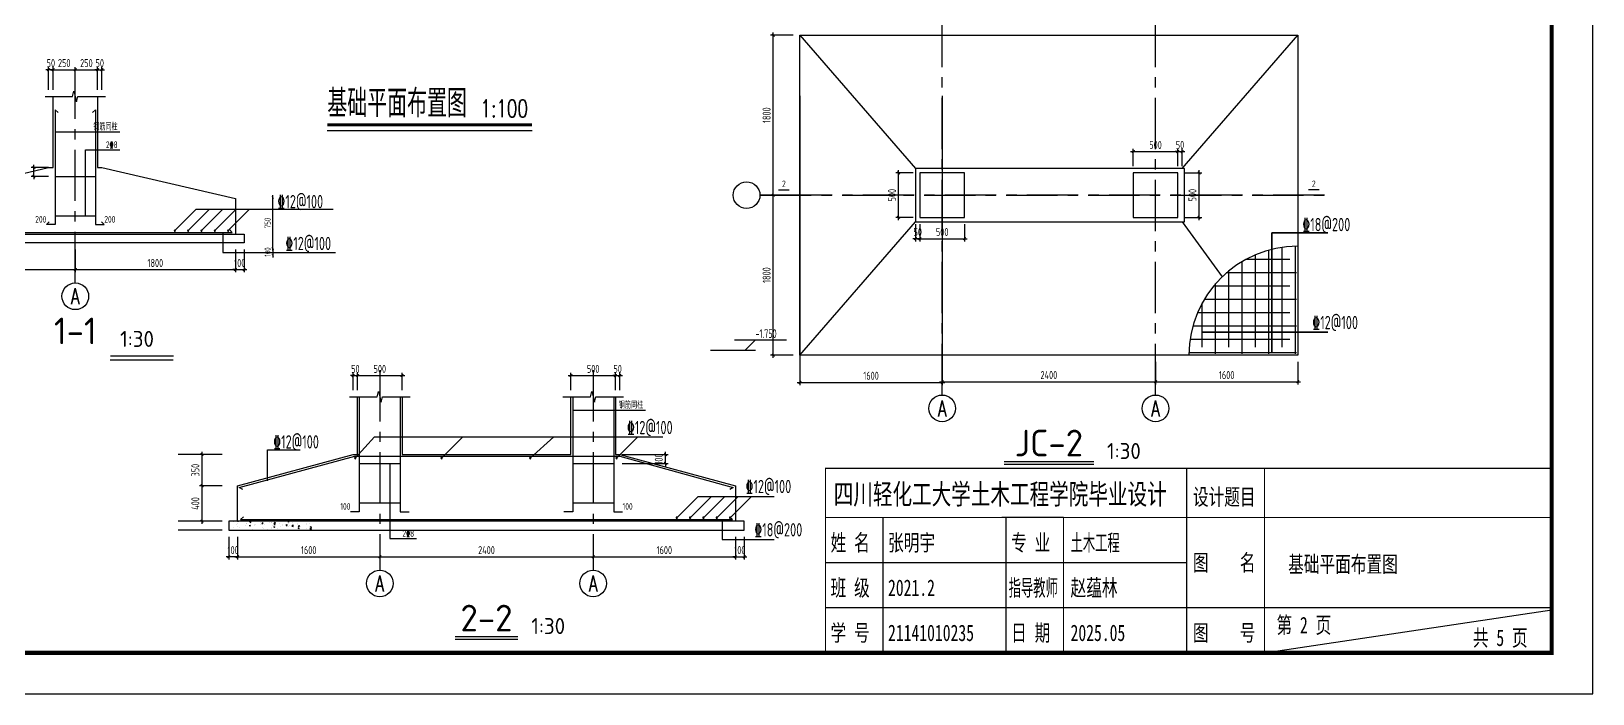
# Model space of a CAD drawing. Extents: x -404739 to -342866, y 27484 to 252481.
# Drawn here: x -381543 to -343485, y 162870 to 179029 of the extents above; entities that cross this region are included whole.
import ezdxf
from ezdxf.enums import TextEntityAlignment as Align

# ---------------------------------------------------------------- set-up
doc = ezdxf.new("R2010")
doc.units = 0
doc.header["$LTSCALE"] = 1000
doc.header["$MEASUREMENT"] = 0
doc.linetypes.add('CENTER', pattern=[2, 1.25, -0.25, 0.25, -0.25])
for name, color, linetype in [('AXIS_DE', 253, 'CENTER'), ('BASE_COLUM', 7, 'Continuous'), ('BASE_COLUM_DIM', 3, 'Continuous'), ('BASE_SING_XT', 7, 'Continuous'), ('BASE_SING_XT_DIM', 3, 'Continuous'), ('BASE_SING_XT_HATCH', 254, 'Continuous'), ('BASE_SING_XT_NUM', 7, 'Continuous'), ('BASE_SING_XT_REIND', 1, 'Continuous'), ('BASE_SING_XT_REINL', 1, 'Continuous'), ('BASE_SING_XT_TEXT', 7, 'Continuous'), ('DIM_SYMB', 3, 'Continuous'), ('PUB_TEXT', 7, 'Continuous'), ('PUB_TITLE', 4, 'Continuous'), ('THICK', 6, 'Continuous'), ('THIN', 7, 'Continuous'), ('TK', 4, 'Continuous'), ('文字', 7, 'Continuous')]:
    doc.layers.add(name, color=color, linetype=linetype)
doc.styles.add('_TCH_DIM', font='SIMPLEX', dxfattribs={"bigfont": 'GBCBIG'})
doc.styles.add('TK', font='', dxfattribs={"width": 0.8})
doc.styles.add('TSSD_Axis', font='complex.shx', dxfattribs={"width": 0.7, "bigfont": 'hztxt.shx'})
doc.styles.add('TSSD_Dimension', font='tssdeng.shx', dxfattribs={"width": 0.7, "bigfont": 'hztxt.shx'})
doc.styles.add('TSSD_Label', font='Tssdeng.shx', dxfattribs={"width": 0.7, "bigfont": 'hztxt.shx'})
doc.styles.add('TSSD_Norm', font='tssdeng.shx', dxfattribs={"bigfont": 'hztxt.shx'})
doc.styles.add('TSSD_REIN', font='tssdeng.shx', dxfattribs={"width": 0.7, "bigfont": 'tssdchn.shx'})
doc.styles.add('标题1', font='simhei.ttf', dxfattribs={"width": 1.5})
doc.styles.get('TK').set_extended_font_data('宋体')

# ---------------------------------------------------------------- blocks, each defined once
blk = doc.blocks.new('_ArchTick')
at = {"color": 0, "linetype": 'ByBlock', "const_width": 0.4}
blk.add_lwpolyline([(-0.5, -0.5), (0.5, 0.5)], dxfattribs=at)

msp = doc.modelspace()

# ---------------------------------------------------------------- linework, layer by layer
for p, q in [((-380957.7, 176572.6), (-380957.7, 176572.6)), ((-379978.3, 176572.6), (-379978.3, 176572.6)), ((-380217.4, 175489.3), (-380217.4, 175489.3)), ((-380217.4, 174528.4), (-380217.4, 174528.4)), ((-376870.3, 174123.2), (-376870.3, 174123.2)), ((-351305.3, 173458), (-351305.3, 173458)), ((-351305.3, 173458), (-351305.3, 173458)), ((-351305.3, 173133), (-351305.3, 173133)), ((-351305.3, 173133), (-351305.3, 173133)), ((-351305.3, 172808), (-351305.3, 172808)), ((-351305.3, 172808), (-351305.3, 172808)), ((-351305.3, 172483), (-351305.3, 172483)), ((-351305.3, 172483), (-351305.3, 172483)), ((-351305.3, 172158), (-351305.3, 172158)), ((-351305.3, 172158), (-351305.3, 172158)), ((-351305.3, 171508), (-351305.3, 171508)), ((-351305.3, 171508), (-351305.3, 171508)), ((-351305.3, 171183), (-351305.3, 171183)), ((-351305.3, 171183), (-351305.3, 171183)), ((-368346.2, 169786.8), (-368346.2, 169786.8)), ((-367347.3, 169786.8), (-367347.3, 169786.8)), ((-372805.9, 168486.8), (-372805.9, 168486.8)), ((-375780.5, 168065.4), (-375780.5, 168065.4)), ((-372805.9, 167525.9), (-372805.9, 167525.9)), ((-364705.1, 167120.7), (-364705.1, 167120.7)), ((-356385, 167170), (-357885, 167170)), ((-351485, 163870), (-344485, 164914.3))]:
    msp.add_line(p, q)
at = {"color": 0, "linetype": 'ByBlock', "lineweight": -2}
for centre in [(-364107.6, 175031), (-380468, 172564.3), (-359340.9, 169831), (-354140.9, 169831), (-373046.8, 165561.8), (-367846.8, 165561.8)]:
    msp.add_circle(centre, 325, dxfattribs=at)
at = {"layer": 'AXIS_DE'}
for p, q in [((-359340.9, 170156), (-359340.9, 179581)), ((-354140.9, 170156), (-354140.9, 179581)), ((-380468, 172889.3), (-380468, 178089.3)), ((-363782.6, 175031), (-350024.3, 175031)), ((-350024.3, 175031), (-363782.6, 175031)), ((-373046.8, 170761.8), (-373046.8, 165886.8)), ((-367846.8, 170761.8), (-367846.8, 165886.8))]:
    msp.add_line(p, q, dxfattribs=at)
at = {"layer": 'BASE_COLUM'}
for p, q in [((-358799.3, 175572.6), (-359882.6, 175572.6)), ((-359882.6, 175572.6), (-359882.6, 174489.3)), ((-358799.3, 174489.3), (-358799.3, 175572.6)), ((-353599.3, 175572.6), (-354682.6, 175572.6)), ((-354682.6, 175572.6), (-354682.6, 174489.3)), ((-353599.3, 174489.3), (-353599.3, 175572.6)), ((-359882.6, 174489.3), (-358799.3, 174489.3)), ((-354682.6, 174489.3), (-353599.3, 174489.3))]:
    msp.add_line(p, q, dxfattribs=at)
at = {"layer": 'BASE_COLUM_DIM'}
for p, q in [((-360045.1, 175572.6), (-360467.6, 175572.6)), ((-360402.6, 174424.3), (-360402.6, 175637.6)), ((-360045.1, 174489.3), (-360467.6, 174489.3)), ((-359882.6, 174326.8), (-359882.6, 173904.3)), ((-358799.3, 174326.8), (-358799.3, 173904.3)), ((-359947.6, 173969.3), (-358734.3, 173969.3))]:
    msp.add_line(p, q, dxfattribs=at)
at = {"layer": 'BASE_SING_XT'}
for p, q in [((-362807.6, 178931), (-359990.9, 175681)), ((-362807.6, 171131), (-362807.6, 178931)), ((-362807.6, 178931), (-350674.3, 178931)), ((-353490.9, 175681), (-350674.3, 178931)), ((-350674.3, 178931), (-350674.3, 171131)), ((-381009.7, 175705.9), (-381009.7, 177439.3)), ((-379926.3, 177439.3), (-379926.3, 175705.9)), ((-384368, 174947.6), (-381118, 175705.9)), ((-381118, 175705.9), (-381009.7, 175705.9)), ((-379926.3, 175705.9), (-379818, 175705.9)), ((-379818, 175705.9), (-376568, 174947.6)), ((-353436.8, 175681), (-359990.9, 175681)), ((-359990.9, 175681), (-359990.9, 174381)), ((-353436.8, 174381), (-353436.8, 175681)), ((-376568, 174947.6), (-376568, 174080.9)), ((-362807.6, 171131), (-359990.9, 174381)), ((-359990.9, 174381), (-353436.8, 174381)), ((-353490.9, 174381), (-352518.3, 173040)), ((-384584.7, 174080.9), (-376351.3, 174080.9)), ((-376351.3, 174080.9), (-376351.3, 173864.3)), ((-376351.3, 173864.3), (-384584.7, 173864.3)), ((-350674.3, 171131), (-362807.6, 171131)), ((-373588.4, 168703.4), (-373588.4, 170111.8)), ((-372505.1, 170111.8), (-372505.1, 168703.4)), ((-368388.4, 168703.4), (-368388.4, 170111.8)), ((-367305.1, 170111.8), (-367305.1, 168703.4)), ((-376513.4, 167945.1), (-373696.8, 168703.4)), ((-373696.8, 168703.4), (-373588.4, 168703.4)), ((-372505.1, 168703.4), (-368388.4, 168703.4)), ((-367305.1, 168703.4), (-367196.8, 168703.4)), ((-367196.8, 168703.4), (-367196.8, 168703.4)), ((-367196.8, 168703.4), (-364380.1, 167945.1)), ((-376513.4, 167078.4), (-376513.4, 167945.1)), ((-364380.1, 167945.1), (-364380.1, 167078.4)), ((-376730.1, 167078.4), (-376730.1, 166861.8)), ((-364163.4, 167078.4), (-376730.1, 167078.4)), ((-364163.4, 166861.8), (-364163.4, 167078.4)), ((-376730.1, 166861.8), (-364163.4, 166861.8))]:
    msp.add_line(p, q, dxfattribs=at)
msp.add_arc((-350674.3, 171131), 2654.2, 90, 180, dxfattribs=at)
at = {"layer": 'BASE_SING_XT_DIM'}
for p, q in [((-362970.1, 178931), (-363522.6, 178931)), ((-363457.6, 174966), (-363457.6, 178996)), ((-381118, 177601.8), (-381118, 178154.3)), ((-381009.7, 177601.8), (-381009.7, 178154.3)), ((-381009.7, 177601.8), (-381009.7, 178154.3)), ((-380468, 177601.8), (-380468, 178154.3)), ((-380468, 177601.8), (-380468, 178154.3)), ((-379926.3, 177601.8), (-379926.3, 178154.3)), ((-379926.3, 177601.8), (-379926.3, 178154.3)), ((-379818, 177601.8), (-379818, 178154.3)), ((-381118, 178089.3), (-381183, 178089.3)), ((-381009.7, 178089.3), (-381118, 178089.3)), ((-381074.7, 178089.3), (-380403, 178089.3)), ((-381009.7, 178089.3), (-380944.7, 178089.3)), ((-380533, 178089.3), (-379861.3, 178089.3)), ((-379926.3, 178089.3), (-379991.3, 178089.3)), ((-379926.3, 178089.3), (-379818, 178089.3)), ((-379818, 178089.3), (-379753, 178089.3)), ((-362807.6, 177451.7), (-362807.6, 170399.4)), ((-359340.9, 177451.7), (-359340.9, 170399.4)), ((-354747.6, 176092.6), (-353534.3, 176092.6)), ((-354682.6, 175735.1), (-354682.6, 176157.6)), ((-353599.3, 176092.6), (-353664.3, 176092.6)), ((-353599.3, 175735.1), (-353599.3, 176157.6)), ((-353599.3, 175735.1), (-353599.3, 176157.6)), ((-353599.3, 176092.6), (-353490.9, 176092.6)), ((-353490.9, 175735.1), (-353490.9, 176157.6)), ((-353490.9, 176092.6), (-353425.9, 176092.6)), ((-381120.2, 175705.9), (-381542.7, 175705.9)), ((-381120.2, 175489.3), (-381542.7, 175489.3)), ((-381477.7, 175705.9), (-381477.7, 175770.9)), ((-381477.7, 175489.3), (-381477.7, 175705.9)), ((-381477.7, 175489.3), (-381477.7, 175424.3)), ((-353436.8, 175572.6), (-353014.3, 175572.6)), ((-353079.3, 174424.3), (-353079.3, 175637.6)), ((-363457.6, 171066), (-363457.6, 175096)), ((-375657.1, 173677), (-375657.1, 175027)), ((-362970.1, 175031), (-363522.6, 175031)), ((-362970.1, 175031), (-363522.6, 175031)), ((-359990.9, 174326.8), (-359990.9, 173904.3)), ((-359882.6, 174326.8), (-359882.6, 173904.3)), ((-353436.8, 174489.3), (-353014.3, 174489.3)), ((-359990.9, 173969.3), (-360055.9, 173969.3)), ((-359882.6, 173969.3), (-359990.9, 173969.3)), ((-359882.6, 173969.3), (-359817.6, 173969.3)), ((-380468, 173701.8), (-380468, 173149.3)), ((-380468, 173701.8), (-380468, 173149.3)), ((-376568, 173701.8), (-376568, 173149.3)), ((-376568, 173701.8), (-376568, 173149.3)), ((-376351.3, 173701.8), (-376351.3, 173149.3)), ((-375657.1, 173727), (-375657.1, 173777)), ((-375657.1, 173727), (-375657.1, 173560.3)), ((-375657.1, 173560.3), (-375657.1, 173510.3)), ((-384433, 173214.3), (-380403, 173214.3)), ((-380533, 173214.3), (-376503, 173214.3)), ((-376568, 173214.3), (-376633, 173214.3)), ((-376568, 173214.3), (-376351.3, 173214.3)), ((-376351.3, 173214.3), (-376286.3, 173214.3)), ((-362970.1, 171131), (-363522.6, 171131)), ((-359340.9, 170968.5), (-359340.9, 170416)), ((-354140.9, 170968.5), (-354140.9, 170416)), ((-354140.9, 170968.5), (-354140.9, 170416)), ((-350674.3, 170968.5), (-350674.3, 170416)), ((-373696.8, 170631.8), (-373761.8, 170631.8)), ((-373696.8, 170274.3), (-373696.8, 170696.8)), ((-373696.8, 170631.8), (-373588.4, 170631.8)), ((-373653.4, 170631.8), (-372440.1, 170631.8)), ((-373588.4, 170274.3), (-373588.4, 170696.8)), ((-373588.4, 170274.3), (-373588.4, 170696.8)), ((-373588.4, 170631.8), (-373523.4, 170631.8)), ((-372505.1, 170274.3), (-372505.1, 170696.8)), ((-368453.4, 170631.8), (-367240.1, 170631.8)), ((-368388.4, 170274.3), (-368388.4, 170696.8)), ((-367305.1, 170631.8), (-367370.1, 170631.8)), ((-367305.1, 170274.3), (-367305.1, 170696.8)), ((-367305.1, 170274.3), (-367305.1, 170696.8)), ((-367305.1, 170631.8), (-367196.8, 170631.8)), ((-367196.8, 170274.3), (-367196.8, 170696.8)), ((-367196.8, 170631.8), (-367131.8, 170631.8)), ((-362872.6, 170464.4), (-359275.9, 170464.4)), ((-359405.9, 170481), (-354075.9, 170481)), ((-354205.9, 170481), (-350609.3, 170481)), ((-376892.6, 168703.4), (-377965.1, 168703.4)), ((-376892.6, 168703.4), (-377445.1, 168703.4)), ((-377380.1, 167880.1), (-377380.1, 168768.4)), ((-367142.6, 168703.4), (-366021, 168703.4)), ((-366086, 168703.4), (-366086, 168768.4)), ((-366086, 168486.8), (-366086, 168703.4)), ((-367142.6, 168486.8), (-366021, 168486.8)), ((-366086, 168486.8), (-366086, 168421.8)), ((-376892.6, 167945.1), (-377445.1, 167945.1)), ((-376892.6, 167945.1), (-377445.1, 167945.1)), ((-377380.1, 167013.4), (-377380.1, 168010.1)), ((-376892.6, 167078.4), (-377965.1, 167078.4)), ((-376892.6, 167078.4), (-377965.1, 167078.4)), ((-376892.6, 167078.4), (-377445.1, 167078.4)), ((-376892.6, 166861.8), (-377965.1, 166861.8)), ((-376730.1, 166699.3), (-376730.1, 166146.8)), ((-376513.4, 166699.3), (-376513.4, 166146.8)), ((-376513.4, 166699.3), (-376513.4, 166146.8)), ((-373046.8, 166699.3), (-373046.8, 166146.8)), ((-373046.8, 166699.3), (-373046.8, 166146.8)), ((-367846.8, 166699.3), (-367846.8, 166146.8)), ((-367846.8, 166699.3), (-367846.8, 166146.8)), ((-364380.1, 166699.3), (-364380.1, 166146.8)), ((-364380.1, 166699.3), (-364380.1, 166146.8)), ((-364163.4, 166699.3), (-364163.4, 166146.8)), ((-376730.1, 166211.8), (-376795.1, 166211.8)), ((-376513.4, 166211.8), (-376730.1, 166211.8)), ((-376578.4, 166211.8), (-372981.8, 166211.8)), ((-376513.4, 166211.8), (-376448.4, 166211.8)), ((-373111.8, 166211.8), (-367781.8, 166211.8)), ((-367911.8, 166211.8), (-364315.1, 166211.8)), ((-364380.1, 166211.8), (-364445.1, 166211.8)), ((-364380.1, 166211.8), (-364163.4, 166211.8)), ((-364163.4, 166211.8), (-364098.4, 166211.8))]:
    msp.add_line(p, q, dxfattribs=at)
at = {"layer": 'BASE_SING_XT_HATCH'}
for p, q in [((-376646.7, 167078.4), (-376646.7, 167078.4)), ((-376605.5, 167078.4), (-376605.5, 167078.4)), ((-376513.4, 167078.4), (-376488.8, 167076.3)), ((-376513.4, 167078.4), (-376513.4, 167078.4)), ((-376488.8, 167076.3), (-376489.1, 167078.4)), ((-376217.4, 167052.5), (-376197.5, 167076.3)), ((-376192.7, 167050.4), (-376197.5, 167076.3)), ((-375425, 167073.2), (-375425, 167073.2)), ((-375285.8, 167074.2), (-375274.9, 167078.4)), ((-375285.8, 167074.2), (-375265.3, 167060.4)), ((-375265.3, 167060.4), (-375259.2, 167078.4)), ((-376725.3, 167049.4), (-376725.3, 167049.4)), ((-376725.3, 166902), (-376725.3, 166902)), ((-376687.6, 166868.6), (-376687.6, 166868.6)), ((-376622, 166915.7), (-376622, 166915.7)), ((-376616.7, 167064.8), (-376616.7, 167064.8)), ((-376547.8, 166987.8), (-376547.8, 166987.8)), ((-376518.4, 167023), (-376518.4, 167023)), ((-376518.4, 166941), (-376518.4, 166941)), ((-376465.7, 166936.2), (-376465.7, 166936.2)), ((-376385.1, 167069.1), (-376385.1, 167069.1)), ((-376310, 166967.5), (-376310, 166967.5)), ((-376307.1, 167029.1), (-376307.1, 167029.1)), ((-376298.1, 167013.7), (-376298.1, 167013.7)), ((-376225.8, 166974.2), (-376196.9, 166985.3)), ((-376225.8, 166974.2), (-376205.2, 166960.3)), ((-376217.4, 167052.5), (-376192.7, 167050.4)), ((-376205.2, 166960.3), (-376196.9, 166985.3)), ((-376205, 166970.6), (-376205, 166970.6)), ((-376164.8, 167059.8), (-376164.8, 167059.8)), ((-376149.5, 166884.7), (-376149.5, 166884.7)), ((-376101.7, 166984.2), (-376101.7, 166984.2)), ((-376095.6, 166998.4), (-376095.6, 166998.4)), ((-376077.8, 167004.4), (-376077.8, 167004.4)), ((-376066.4, 167070.5), (-376066.4, 167070.5)), ((-375945.4, 167004.7), (-375945.4, 167004.7)), ((-375944.5, 167050.5), (-375944.5, 167050.5)), ((-375921.3, 167026.6), (-375901.4, 167050.4)), ((-375921.3, 167026.6), (-375896.7, 167024.5)), ((-375908.8, 166926), (-375908.8, 166926)), ((-375896.7, 167024.5), (-375901.4, 167050.4)), ((-375888.7, 166890.1), (-375888.7, 166890.1)), ((-375883.7, 167027.5), (-375883.7, 167027.5)), ((-375857.4, 166995.1), (-375857.4, 166995.1)), ((-375793.3, 166876.3), (-375793.3, 166876.3)), ((-375724.1, 167041.2), (-375724.1, 167041.2)), ((-375689.9, 166889.9), (-375689.9, 166889.9)), ((-375684.7, 167039.1), (-375684.7, 167039.1)), ((-375680.2, 166916.5), (-375680.2, 166916.5)), ((-375675.2, 167053.9), (-375675.2, 167053.9)), ((-375668.1, 166967.3), (-375668.1, 166967.3)), ((-375637.1, 166985.8), (-375637.1, 166985.8)), ((-375632.6, 166941.1), (-375603.7, 166952.2)), ((-375632.6, 166941.1), (-375612.1, 166927.3)), ((-375632.4, 167024.4), (-375600.3, 167057.9)), ((-375632.4, 167024.4), (-375595.7, 167018.7)), ((-375625.3, 167000.7), (-375605.4, 167024.5)), ((-375625.3, 167000.7), (-375600.6, 166998.6)), ((-375612.1, 166927.3), (-375603.7, 166952.2)), ((-375600.6, 166998.6), (-375605.4, 167024.5)), ((-375595.7, 167018.7), (-375600.3, 167057.9)), ((-375581.4, 167052.7), (-375581.4, 167052.7)), ((-375533.6, 166910.4), (-375533.6, 166910.4)), ((-375503.8, 167031.9), (-375503.8, 167031.9)), ((-375465.8, 166947.4), (-375465.8, 166947.4)), ((-375427.4, 167008.6), (-375427.4, 167008.6)), ((-375416.8, 166976.5), (-375416.8, 166976.5)), ((-375329.2, 166974.8), (-375309.3, 166998.6)), ((-375329.2, 166974.8), (-375304.6, 166972.7)), ((-375304.6, 166972.7), (-375309.3, 166998.5)), ((-375283.5, 167022.6), (-375283.5, 167022.6)), ((-375272.9, 166944.8), (-375272.9, 166944.8)), ((-375253.9, 166976.5), (-375253.9, 166976.5)), ((-375196.4, 166967.1), (-375196.4, 166967.1)), ((-375191.9, 166956), (-375159.8, 166989.5)), ((-375191.9, 166956), (-375155.2, 166950.3)), ((-375186.7, 167050), (-375186.7, 167050)), ((-375169.6, 166958.4), (-375169.6, 166958.4)), ((-375155.2, 166950.3), (-375159.8, 166989.5)), ((-375063.1, 167013.3), (-375063.1, 167013.3)), ((-375050.4, 166865.5), (-375050.4, 166865.5)), ((-375045.4, 167002.9), (-375045.4, 167002.9)), ((-375039.4, 166908.1), (-375010.5, 166919.2)), ((-375039.4, 166908.1), (-375018.9, 166894.2)), ((-375033.2, 166948.9), (-375013.3, 166972.7)), ((-375033.2, 166948.9), (-375008.5, 166946.8)), ((-375018.9, 166894.2), (-375010.5, 166919.2)), ((-375013.3, 166978.9), (-375013.3, 166978.9)), ((-375008.5, 166946.8), (-375013.3, 166972.6)), ((-374976.1, 166957.8), (-374976.1, 166957.8)), ((-374842.8, 167004), (-374842.8, 167004)), ((-374836.1, 166896.5), (-374836.1, 166896.5)), ((-374831, 167033.9), (-374831, 167033.9)), ((-374757.9, 166864.1), (-374757.9, 166864.1)), ((-374755.8, 166948.5), (-374755.8, 166948.5)), ((-374752.6, 167013.3), (-374752.6, 167013.3)), ((-374751.4, 166887.7), (-374719.3, 166921.2)), ((-374751.4, 166887.7), (-374714.7, 166882)), ((-374737.1, 166923), (-374717.2, 166946.8)), ((-374737.1, 166923), (-374712.5, 166920.9)), ((-374722.3, 166886.3), (-374722.3, 166886.3)), ((-374714.7, 166882), (-374719.3, 166921.2)), ((-374712.5, 166920.9), (-374717.2, 166946.7))]:
    msp.add_line(p, q, dxfattribs=at)
at = {"layer": 'BASE_SING_XT_NUM'}
for p, q in [((-378082.5, 171006.5), (-379617.5, 171006.5)), ((-378074.5, 171106.5), (-379609.5, 171106.5)), ((-355648.4, 168531), (-357833.4, 168531)), ((-355648.4, 168466), (-357833.4, 168466)), ((-369679.3, 164261.8), (-371214.3, 164261.8)), ((-369679.3, 164196.8), (-371214.3, 164196.8))]:
    msp.add_line(p, q, dxfattribs=at)
at = {"layer": 'BASE_SING_XT_REIND'}
for centre, start, end in [((-378043.5, 174165.4), 0, 180), ((-378043.5, 174165.4), 180, 0), ((-377718.5, 174165.4), 0, 180), ((-377718.5, 174165.4), 180, 0), ((-377393.5, 174165.4), 0, 180), ((-377393.5, 174165.4), 180, 0), ((-377068.5, 174165.4), 0, 180), ((-377068.5, 174165.4), 180, 0), ((-376743.5, 174165.4), 0, 180), ((-376743.5, 174165.4), 180, 0), ((-373644.8, 168618.9), 0, 180), ((-373644.8, 168618.9), 180, 0), ((-371539.8, 168618.9), 0, 180), ((-371539.8, 168618.9), 180, 0), ((-369380.8, 168618.9), 0, 180), ((-369380.8, 168618.9), 180, 0), ((-367275.8, 168618.9), 0, 180), ((-367275.8, 168618.9), 180, 0), ((-365810.1, 167162.9), 0, 180), ((-365810.1, 167162.9), 180, 0), ((-365485.1, 167162.9), 0, 180), ((-365485.1, 167162.9), 180, 0), ((-365160.1, 167162.9), 0, 180), ((-365160.1, 167162.9), 180, 0), ((-364835.1, 167162.9), 0, 180), ((-364835.1, 167162.9), 180, 0), ((-364510.1, 167162.9), 0, 180), ((-364510.1, 167162.9), 180, 0)]:
    msp.add_arc(centre, 16.2, start, end, dxfattribs=at)
at = {"layer": 'BASE_SING_XT_REINL'}
for p, q in [((-380888.7, 177045.3), (-380957.7, 177114.3)), ((-380957.7, 177114.3), (-380957.7, 174311.7)), ((-380047.3, 177045.3), (-379978.3, 177114.3)), ((-379978.3, 177114.3), (-379978.3, 174311.7)), ((-380957.7, 175489.3), (-379958.8, 175489.3)), ((-381174.3, 174311.7), (-381105.4, 174380.6)), ((-380957.7, 174311.7), (-381174.3, 174311.7)), ((-380957.7, 174528.4), (-379958.8, 174528.4)), ((-379978.3, 174311.7), (-379761.7, 174311.7)), ((-379761.7, 174311.7), (-379830.6, 174380.6)), ((-384293.3, 174123.2), (-376642.8, 174123.2)), ((-376642.8, 174123.2), (-376711.7, 174192.1)), ((-351701.3, 171326), (-351701.3, 173578.4)), ((-351376.3, 171163.5), (-351376.3, 173690.6)), ((-351051.3, 171326), (-351051.3, 173758.2)), ((-350726.3, 171163.5), (-350726.3, 173784.6)), ((-352351.3, 171326), (-352351.3, 173188.2)), ((-352026.3, 171163.5), (-352026.3, 173415)), ((-350869.3, 173458), (-351950.9, 173458)), ((-350869.3, 172808), (-352731.5, 172808)), ((-352676.3, 171163.5), (-352676.3, 172873.6)), ((-350706.8, 173133), (-352416.9, 173133)), ((-353001.3, 171326), (-353001.3, 172407.6)), ((-350706.8, 172483), (-352958.3, 172483)), ((-350869.3, 172158), (-353121.7, 172158)), ((-350706.8, 171833), (-353233.9, 171833)), ((-350869.3, 171508), (-353301.5, 171508)), ((-350706.8, 171183), (-353327.9, 171183)), ((-373546.2, 170111.8), (-373546.2, 167309.2)), ((-372547.3, 170111.8), (-372547.3, 167309.2)), ((-368346.2, 170111.8), (-368346.2, 167309.2)), ((-367347.3, 170111.8), (-367347.3, 167309.2)), ((-376471.2, 167902.9), (-373654.5, 168661.2)), ((-373654.5, 168661.2), (-367198.9, 168661.2)), ((-367198.9, 168661.2), (-364436.4, 167902.9)), ((-373546.2, 168486.8), (-372547.3, 168486.8)), ((-368346.2, 168486.8), (-367347.3, 168486.8)), ((-376388.3, 167851.5), (-376471.2, 167902.9)), ((-364436.4, 167902.9), (-364519.3, 167851.5)), ((-373546.2, 167525.9), (-372547.3, 167525.9)), ((-368346.2, 167525.9), (-367347.3, 167525.9)), ((-376373, 167189.6), (-376441.9, 167120.7)), ((-376441.9, 167120.7), (-364451.6, 167120.7)), ((-373546.2, 167309.2), (-373762.8, 167309.2)), ((-372547.3, 167309.2), (-372330.7, 167309.2)), ((-368346.2, 167309.2), (-368562.8, 167309.2)), ((-367347.3, 167309.2), (-367130.7, 167309.2)), ((-364451.6, 167120.7), (-364520.5, 167189.6))]:
    msp.add_line(p, q, dxfattribs=at)
at = {"layer": 'BASE_SING_XT_TEXT'}
for p, q in [((-380957.7, 176572.6), (-379978.3, 176572.6)), ((-379978.3, 176572.6), (-379926.3, 176572.6)), ((-379926.3, 176572.6), (-379382.7, 176572.6)), ((-380217.4, 175489.3), (-380217.4, 176139.3)), ((-380217.4, 176139.3), (-379926.3, 176139.3)), ((-379926.3, 176139.3), (-379744.8, 176139.3)), ((-379744.8, 176139.3), (-379382.7, 176139.3)), ((-380217.4, 174528.4), (-380217.4, 175489.3)), ((-378043.5, 174165.4), (-377523.5, 174685.4)), ((-377718.5, 174165.4), (-377198.5, 174685.4)), ((-377523.5, 174685.4), (-374183, 174685.4)), ((-377393.5, 174165.4), (-376873.5, 174685.4)), ((-377068.5, 174165.4), (-376548.5, 174685.4)), ((-376743.5, 174165.4), (-376223.5, 174685.4)), ((-376870.3, 174123.2), (-376870.3, 173635.7)), ((-350674.3, 174108), (-351305.3, 174108)), ((-351305.3, 174108), (-351305.3, 173458)), ((-351305.3, 173458), (-351305.3, 174108)), ((-351305.3, 174108), (-350674.3, 174108)), ((-349944.7, 174108), (-350674.3, 174108)), ((-350674.3, 174108), (-349944.7, 174108)), ((-376870.3, 173635.7), (-376568, 173635.7)), ((-376568, 173635.7), (-374130.5, 173635.7)), ((-351305.3, 173458), (-351305.3, 173133)), ((-351305.3, 173133), (-351305.3, 173458)), ((-351305.3, 173133), (-351305.3, 172808)), ((-351305.3, 172808), (-351305.3, 173133)), ((-351305.3, 172808), (-351305.3, 172483)), ((-351305.3, 172483), (-351305.3, 172808)), ((-351305.3, 172483), (-351305.3, 172158)), ((-351305.3, 172158), (-351305.3, 172483)), ((-351305.3, 172158), (-351305.3, 171833)), ((-351305.3, 171833), (-351305.3, 172158)), ((-352676.3, 171690.5), (-353001.3, 171690.5)), ((-353001.3, 171690.5), (-352676.3, 171690.5)), ((-352351.3, 171690.5), (-352676.3, 171690.5)), ((-352676.3, 171690.5), (-352351.3, 171690.5)), ((-352026.3, 171690.5), (-352351.3, 171690.5)), ((-352351.3, 171690.5), (-352026.3, 171690.5)), ((-351701.3, 171690.5), (-352026.3, 171690.5)), ((-352026.3, 171690.5), (-351701.3, 171690.5)), ((-351376.3, 171690.5), (-351701.3, 171690.5)), ((-351701.3, 171690.5), (-351376.3, 171690.5)), ((-351051.3, 171690.5), (-351376.3, 171690.5)), ((-351376.3, 171690.5), (-351051.3, 171690.5)), ((-351305.3, 171833), (-351305.3, 171508)), ((-351305.3, 171508), (-351305.3, 171833)), ((-350726.3, 171690.5), (-351051.3, 171690.5)), ((-351051.3, 171690.5), (-350726.3, 171690.5)), ((-350674.3, 171690.5), (-350726.3, 171690.5)), ((-350726.3, 171690.5), (-350674.3, 171690.5)), ((-349944.7, 171690.5), (-350674.3, 171690.5)), ((-350674.3, 171690.5), (-349944.7, 171690.5)), ((-351305.3, 171508), (-351305.3, 171183)), ((-351305.3, 171183), (-351305.3, 171508)), ((-368346.2, 169786.8), (-367347.3, 169786.8)), ((-367347.3, 169786.8), (-367305.1, 169786.8)), ((-367305.1, 169786.8), (-366575.5, 169786.8)), ((-373644.8, 168618.9), (-373178.9, 169138.9)), ((-373178.9, 169138.9), (-366150.2, 169138.9)), ((-371539.8, 168618.9), (-371019.8, 169138.9)), ((-369380.8, 168618.9), (-368806.6, 169138.9)), ((-367275.8, 168618.9), (-366755.8, 169138.9)), ((-375780.5, 168065.4), (-375780.5, 168823.7)), ((-375780.5, 168823.7), (-374989.5, 168823.7)), ((-372805.9, 168486.8), (-372805.9, 167525.9)), ((-372805.9, 167525.9), (-372805.9, 166659.2)), ((-365810.1, 167162.9), (-365290.1, 167682.9)), ((-365485.1, 167162.9), (-364965.1, 167682.9)), ((-365290.1, 167682.9), (-363433.8, 167682.9)), ((-365160.1, 167162.9), (-364640.1, 167682.9)), ((-364835.1, 167162.9), (-364315.1, 167682.9)), ((-364510.1, 167162.9), (-363990.1, 167682.9)), ((-364705.1, 167120.7), (-364705.1, 166633.2)), ((-372805.9, 166659.2), (-372155.9, 166659.2)), ((-364705.1, 166633.2), (-364380.1, 166633.2)), ((-364380.1, 166633.2), (-363433.8, 166633.2))]:
    msp.add_line(p, q, dxfattribs=at)
at = {"layer": 'DIM_SYMB', "const_width": 70}
msp.add_lwpolyline([(-374326.9, 176747.7), (-369336, 176747.7)], dxfattribs=at)
at = {"layer": 'DIM_SYMB'}
msp.add_lwpolyline([(-374326.9, 176607.7), (-369336, 176607.7)], dxfattribs=at)
at = {"layer": 'PUB_TITLE'}
msp.add_lwpolyline([(-402885, 162870), (-343485, 162870), (-343485, 204870), (-402885, 204870)], close=True, dxfattribs=at)
at = {"layer": 'PUB_TITLE', "const_width": 100}
msp.add_lwpolyline([(-400385, 163870), (-344485, 163870), (-344485, 203870), (-400385, 203870)], close=True, dxfattribs=at)
at = {"layer": 'THICK'}
for p, q in [((-363327.6, 175161), (-363067.6, 175161)), ((-350154.3, 175161), (-350414.3, 175161))]:
    msp.add_line(p, q, dxfattribs=at)
at = {"layer": 'THIN'}
for p, q in [((-381204.7, 177439.3), (-380533, 177439.3)), ((-380533, 177439.3), (-380500.5, 177569.3)), ((-380500.5, 177569.3), (-380435.5, 177309.3)), ((-380435.5, 177309.3), (-380403, 177439.3)), ((-380403, 177439.3), (-379731.3, 177439.3)), ((-364398.7, 171505.5), (-363139.3, 171505.5)), ((-364145.2, 171252), (-363891.7, 171505.5)), ((-364990.2, 171252), (-363891.7, 171252)), ((-373111.8, 170111.8), (-373079.3, 170241.8)), ((-373079.3, 170241.8), (-373014.3, 169981.8)), ((-367911.8, 170111.8), (-367879.3, 170241.8)), ((-367879.3, 170241.8), (-367814.3, 169981.8)), ((-373783.4, 170111.8), (-373111.8, 170111.8)), ((-373014.3, 169981.8), (-372981.8, 170111.8)), ((-372981.8, 170111.8), (-372310.1, 170111.8)), ((-368583.4, 170111.8), (-367911.8, 170111.8)), ((-367814.3, 169981.8), (-367781.8, 170111.8)), ((-367781.8, 170111.8), (-367110.1, 170111.8))]:
    msp.add_line(p, q, dxfattribs=at)
at = {"layer": '文字', "color": 0, "const_width": 30}
for points in [[(-362185, 168370), (-344485, 168370), (-344485, 163870), (-362185, 163870), (-362185, 168370)], [(-353385, 168370), (-353385, 163870)], [(-351485, 168370), (-351485, 163870)], [(-362185, 167170), (-344485, 167170)], [(-357785, 167170), (-357785, 163870)], [(-356385, 167170), (-356385, 163870)], [(-362185, 166070), (-353385, 166070)], [(-362185, 164970), (-344485, 164970)]]:
    msp.add_lwpolyline(points, dxfattribs=at)
at = {"layer": '文字', "color": 0, "const_width": 30, "elevation": 0}
msp.add_lwpolyline([(-360785, 167170), (-360785, 163870)], dxfattribs=at)

# ---------------------------------------------------------------- block references
at = {"layer": 'BASE_COLUM_DIM', "xscale": 65, "yscale": 65, "zscale": 65}
for p, rotation in [((-360402.6, 175572.6), 90), ((-360402.6, 174489.3), 270), ((-359882.6, 173969.3), 180)]:
    msp.add_blockref('_ArchTick', p, dxfattribs=dict(at, rotation=rotation))
msp.add_blockref('_ArchTick', (-358799.3, 173969.3), dxfattribs=at)
at = {"layer": 'BASE_SING_XT_DIM'}
for p, xscale, yscale, zscale, rotation in [((-363457.6, 178931), 65, 65, 65, 90), ((-381009.7, 178089.3), 65, 65, 65, 180), ((-381009.7, 178089.3), 65, 65, 65, 180), ((-380468, 178089.3), 65, 65, 65, 180), ((-379818, 178089.3), 65, 65, 65, 180), ((-354682.6, 176092.6), 65, 65, 65, 180), ((-353490.9, 176092.6), 65, 65, 65, 180), ((-381477.7, 175705.9), 65, 65, 65, 270), ((-381477.7, 175489.3), 65, 65, 65, 90), ((-353079.3, 175572.6), 65, 65, 65, 90), ((-363457.6, 175031), 65, 65, 65, 270), ((-363457.6, 175031), 65, 65, 65, 90), ((-375657.1, 174977), 50, 50, 50, 90), ((-353079.3, 174489.3), 65, 65, 65, 270), ((-359882.6, 173969.3), 65, 65, 65, 180), ((-375657.1, 173727), 50, 50, 50, 270), ((-375657.1, 173727), 50, 50, 50, 270), ((-375657.1, 173560.3), 50, 50, 50, 90), ((-380468, 173214.3), 65, 65, 65, 180), ((-376351.3, 173214.3), 65, 65, 65, 180), ((-363457.6, 171131), 65, 65, 65, 270), ((-373588.4, 170631.8), 65, 65, 65, 180), ((-373588.4, 170631.8), 65, 65, 65, 180), ((-368388.4, 170631.8), 65, 65, 65, 180), ((-367196.8, 170631.8), 65, 65, 65, 180), ((-362807.6, 170464.4), 65, 65, 65, 180), ((-359340.9, 170481), 65, 65, 65, 180), ((-354140.9, 170481), 65, 65, 65, 180), ((-377380.1, 168703.4), 65, 65, 65, 90), ((-366086, 168703.4), 65, 65, 65, 270), ((-366086, 168486.8), 65, 65, 65, 90), ((-377380.1, 167945.1), 65, 65, 65, 270), ((-377380.1, 167945.1), 65, 65, 65, 90), ((-377380.1, 167078.4), 65, 65, 65, 270), ((-376513.4, 166211.8), 65, 65, 65, 180), ((-376513.4, 166211.8), 65, 65, 65, 180), ((-373046.8, 166211.8), 65, 65, 65, 180), ((-367846.8, 166211.8), 65, 65, 65, 180), ((-364163.4, 166211.8), 65, 65, 65, 180)]:
    msp.add_blockref('_ArchTick', p, dxfattribs=dict(at, xscale=xscale, yscale=yscale, zscale=zscale, rotation=rotation))
at = {"layer": 'BASE_SING_XT_DIM', "xscale": 65, "yscale": 65, "zscale": 65}
for p in [(-381118, 178089.3), (-380468, 178089.3), (-379926.3, 178089.3), (-379926.3, 178089.3), (-353599.3, 176092.6), (-353599.3, 176092.6), (-359990.9, 173969.3), (-380468, 173214.3), (-376568, 173214.3), (-376568, 173214.3), (-373696.8, 170631.8), (-372505.1, 170631.8), (-367305.1, 170631.8), (-367305.1, 170631.8), (-359340.9, 170464.4), (-354140.9, 170481), (-350674.3, 170481), (-376730.1, 166211.8), (-373046.8, 166211.8), (-367846.8, 166211.8), (-364380.1, 166211.8), (-364380.1, 166211.8)]:
    msp.add_blockref('_ArchTick', p, dxfattribs=at)

# ---------------------------------------------------------------- texts
at = {"color": 0, "linetype": 'ByBlock', "lineweight": -2, "style": 'TSSD_Axis', "width": 0.7}
for p in [(-380468, 172564.3), (-359340.9, 169831), (-354140.9, 169831), (-373046.8, 165561.8), (-367846.8, 165561.8)]:
    msp.add_attdef('A', text='A', height=390, dxfattribs=at).set_placement(p, align=Align.MIDDLE_CENTER)
at = {"layer": 'BASE_COLUM_DIM', "color": 7, "insert": (-360565.1, 175031), "char_height": 195, "attachment_point": 5, "rotation": 90, "style": 'TSSD_Dimension'}
msp.add_mtext('\\A1;500', dxfattribs=at)
at = {"layer": 'BASE_COLUM_DIM', "color": 7, "insert": (-359340.9, 174131.8), "char_height": 195, "attachment_point": 5, "style": 'TSSD_Dimension'}
msp.add_mtext('\\A1;500', dxfattribs=at)
at = {"layer": 'BASE_SING_XT_DIM', "color": 7, "char_height": 195, "attachment_point": 5, "style": 'TSSD_Dimension'}
for s, insert in [('\\A1;50', (-381063.8, 178251.8)), ('\\A1;250', (-380738.8, 178251.8)), ('\\A1;250', (-380197.2, 178251.8)), ('\\A1;50', (-379872.2, 178251.8)), ('\\A1;500', (-354140.9, 176255.1)), ('\\A1;50', (-353545.1, 176255.1)), ('\\A1;50', (-359936.8, 174131.8)), ('\\A1;1800', (-378518, 173376.8)), ('\\A1;100', (-376459.7, 173376.8)), ('\\A1;50', (-373642.6, 170794.3)), ('\\A1;500', (-373046.8, 170794.3)), ('\\A1;500', (-367846.8, 170794.3)), ('\\A1;50', (-367250.9, 170794.3)), ('\\A1;1600', (-361074.3, 170626.9)), ('\\A1;2400', (-356740.9, 170643.5)), ('\\A1;1600', (-352407.6, 170643.5)), ('\\A1;100', (-376621.8, 166374.3)), ('\\A1;1600', (-374780.1, 166374.3)), ('\\A1;2400', (-370446.8, 166374.3)), ('\\A1;1600', (-366113.4, 166374.3)), ('\\A1;100', (-364271.8, 166374.3))]:
    msp.add_mtext(s, dxfattribs=dict(at, insert=insert))
at = {"layer": 'BASE_SING_XT_DIM', "color": 7, "attachment_point": 5, "rotation": 90, "style": 'TSSD_Dimension'}
for s, insert, char_height in [('\\A1;1800', (-363620.1, 176981), 195), ('\\A1;500', (-353241.8, 175031), 195), ('\\A1;750', (-375782.1, 174352), 150), ('\\A1;100', (-375782.1, 173643.6), 150), ('\\A1;1800', (-363620.1, 173081), 195), ('\\A1;100', (-366248.5, 168595.1), 195), ('\\A1;350', (-377542.6, 168324.3), 195), ('\\A1;400', (-377542.6, 167511.8), 195)]:
    msp.add_mtext(s, dxfattribs=dict(at, insert=insert, char_height=char_height))
at = {"layer": 'BASE_SING_XT_NUM', "style": 'TSSD_Norm'}
for s, p in [('1-1', (-380468, 171394.3)), ('JC-2', (-356740.9, 168661)), ('2-2', (-370446.8, 164391.8))]:
    msp.add_text(s, height=650, dxfattribs=at).set_placement(p, align=Align.CENTER)
for p in [(-379375.5, 171329.3), (-355323.4, 168596), (-369354.3, 164326.8)]:
    msp.add_text('1:30', height=390, dxfattribs=at).set_placement(p)
at = {"layer": 'BASE_SING_XT_TEXT', "style": 'TSSD_REIN', "width": 0.7}
for s, height, p in [('钢筋同柱', 162.5, (-379436.9, 176613.2)), ('2%%1328', 162.5, (-379436.9, 176179.9)), ('%%13212@100', 325, (-374428.5, 174711)), ('%%13218@200', 325, (-349394.7, 174151.2)), ('%%13212@100', 325, (-374234.5, 173689.5)), ('%%13212@100', 325, (-349206.5, 171761.5)), ('钢筋同柱', 162.5, (-366629.7, 169827.4)), ('%%13212@100', 325, (-365910.5, 169201.5)), ('%%13212@100', 325, (-374531, 168851)), ('%%13212@100', 325, (-363020, 167763)), ('%%13218@200', 325, (-362750.5, 166707.5)), ('2%%1328', 162.5, (-372210.1, 166699.8))]:
    msp.add_text(s, height=height, dxfattribs=at).set_placement(p, align=Align.RIGHT)
for s, p in [('200', (-381174.3, 174311.7)), ('100', (-373762.8, 167309.2))]:
    msp.add_text(s, height=162.5, dxfattribs=at).set_placement(p, align=Align.BOTTOM_RIGHT)
for s, p in [('200', (-379761.7, 174311.7)), ('100', (-367130.7, 167309.2))]:
    msp.add_text(s, height=162.5, dxfattribs=at).set_placement(p, align=Align.BOTTOM_LEFT)
at = {"layer": 'PUB_TEXT', "style": '_TCH_DIM'}
msp.add_text('基础平面布置图', height=675.18, dxfattribs=at).set_placement((-374326.9, 176932.3))
at = {"layer": 'PUB_TEXT', "style": '_TCH_DIM', "width": 0.705882}
msp.add_text('1:100', height=425, dxfattribs=at).set_placement((-370593.1, 176932.3))
at = {"layer": 'THICK', "style": 'TSSD_Label', "width": 0.7}
for p in [(-363197.6, 175307.2), (-350284.3, 175307.2)]:
    msp.add_text('2', height=162.5, dxfattribs=at).set_placement(p, align=Align.MIDDLE_CENTER)
at = {"layer": 'THIN', "style": 'TSSD_Label', "width": 0.7}
msp.add_text('-1.750', height=211.25, dxfattribs=at).set_placement((-363891.7, 171547.8))
at = {"layer": 'TK', "color": 0, "style": 'TK'}
for s, width, p in [('设计题目', 0.7, (-353230.8, 167472.5, 0)), ('姓 名', 0.7, (-362061.2, 166357, 0)), ('专 业', 0.7, (-357661.6, 166357, 0)), ('土木工程', 0.55, (-356212.6, 166357, 0)), ('图    名', 0.7, (-353230.8, 165869.9, 0)), ('班 级', 0.7, (-362061.2, 165257, 0)), ('指导教师', 0.55, (-357721.7, 165257, 0)), ('学 号', 0.7, (-362061.2, 164157, 0)), ('日 期', 0.7, (-357661.6, 164157, 0)), ('图    号', 0.7, (-353230.8, 164157, 0))]:
    msp.add_text(s, height=400, dxfattribs=dict(at, width=width)).set_placement(p)
at = {"layer": 'TK', "color": 1, "style": 'TK', "width": 0.7}
for s, p in [('张明宇', (-360660.7, 166357, 0)), ('基础平面布置图', (-350910, 165831.4, 0)), ('2021.2', (-360660.7, 165257, 0)), ('赵蕴林', (-356212.6, 165257, 0)), ('第 2 页', (-351193.2, 164346.7, 0)), ('21141010235', (-360660.7, 164157, 0)), ('2025.05', (-356212.6, 164157, 0)), ('共 5 页', (-346407.2, 164035.8))]:
    msp.add_text(s, height=400, dxfattribs=at).set_placement(p)
at = {"layer": '文字', "color": 0, "style": '标题1', "width": 0.7}
msp.add_text('四川轻化工大学土木工程学院毕业设计', height=500, dxfattribs=at).set_placement((-361984.1, 167489.8, 15131869.8))

doc.saveas('drawing.dxf')
